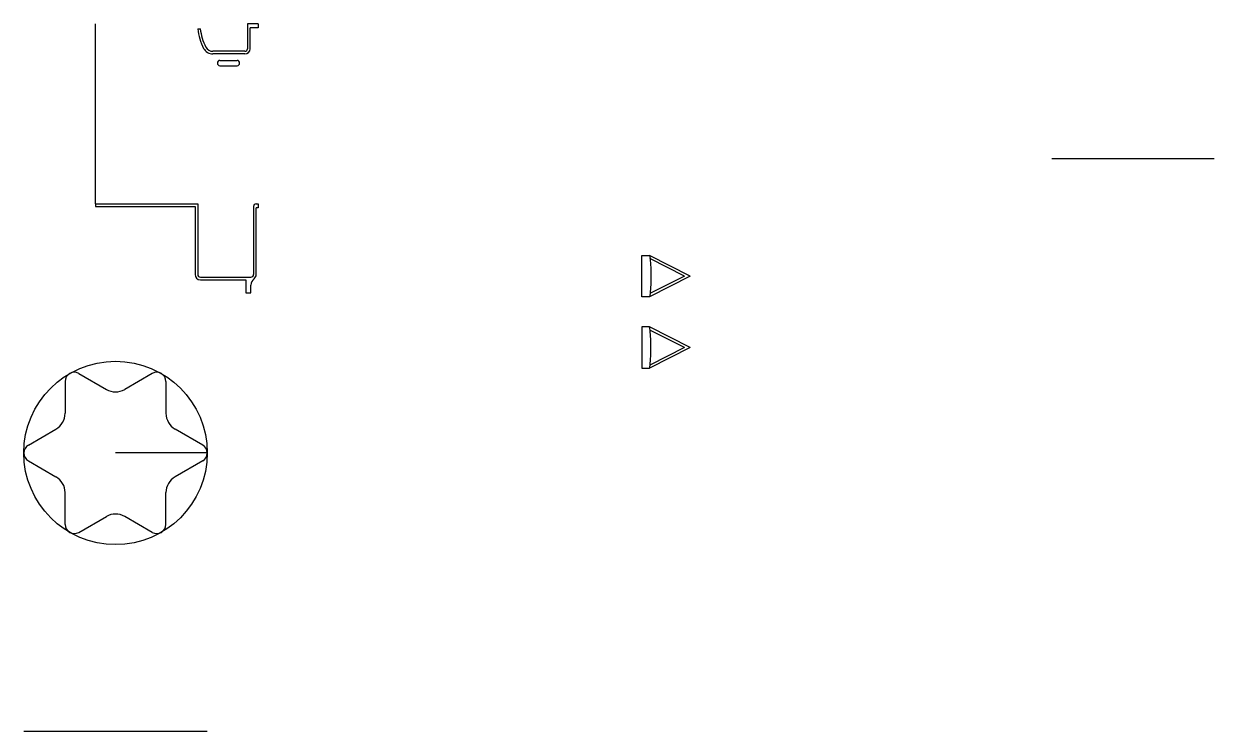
# Model space of a CAD drawing. Header units: millimetres. Extents: x -27 to 427, y -201 to 69.
import ezdxf

# ---------------------------------------------------------------- set-up
doc = ezdxf.new("R2010")
doc.units = ezdxf.units.MM

msp = doc.modelspace()

# ---------------------------------------------------------------- linework, layer by layer
for p, q in [((0, 0), (0, 68.74)), ((62, 68.74), (58, 68.74)), ((58, 68.74), (58, 59.24)), ((62, 68.74), (62, 67.24)), ((39, 66.84), (40, 66.84)), ((59, 59.24), (59, 67.24)), ((62, 67.24), (59, 67.24)), ((57, 58.24), (44.78, 58.24)), ((57, 57.24), (44.78, 57.24)), ((47.5, 54.75), (54, 54.75)), ((47.5, 52.75), (54, 52.75)), ((364.84, 17.37, 74.01), (426.84, 17.37, 74.01)), ((0, 0), (39, 0)), ((0, 0), (0, -1)), ((61.3, 0), (62, 0)), ((62, 0), (62, -1.5)), ((0, -1), (38, -1)), ((38, -1), (38, -27)), ((39, 0), (39, -27)), ((60.3, -1), (60.3, -27)), ((61.3, -27), (61.3, -1.5)), ((62, -1.5), (61.3, -1.5)), ((226.94, -27.58), (211.43, -19.68)), ((224.73, -27.58), (211.57, -20.87)), ((40, -28), (59.3, -28)), ((40, -29), (57.3, -29)), ((57.3, -29), (57.3, -34)), ((59.3, -34), (59.3, -31)), ((226.94, -27.58), (211.43, -35.48)), ((224.73, -27.58), (211.57, -34.28)), ((211.94, -27.58), (211.94, -27.58, 24.5)), ((57.3, -34), (59.3, -34)), ((226.94, -54.9), (211.43, -47)), ((224.73, -54.9), (211.57, -48.2)), ((226.94, -54.9), (211.43, -62.8)), ((224.73, -54.9), (211.57, -61.61)), ((211.94, -54.9), (211.94, -54.9, 24.5)), ((-11.61, -67.83), (-11.61, -79.96)), ((-6.36, -64.8), (4.14, -70.86)), ((21.64, -64.8), (11.14, -70.86)), ((26.89, -67.83), (26.89, -79.96)), ((-25.61, -92.08), (-15.11, -86.02)), ((40.89, -92.08), (30.39, -86.02)), ((-25.61, -98.14), (-15.11, -104.2)), ((40.89, -98.14), (30.39, -104.2)), ((-11.61, -122.39), (-11.61, -110.27)), ((26.89, -122.39), (26.89, -110.27)), ((-6.36, -125.42), (4.14, -119.36)), ((21.64, -125.42), (11.14, -119.36)), ((-27.36, -201.35), (42.65, -201.35))]:
    msp.add_line(p, q)
at = {"extrusion": (0, -1, 6.12323e-17)}
for p, q in [((42.64, -95.11), (42.66, -95.11)), ((42.64, -201.35), (42.66, -201.35))]:
    msp.add_line(p, q, dxfattribs=at)
at = {"extrusion": (0, -1, 6.12323e-17), "elevation": 95.11}
msp.add_lwpolyline([(42.64, 0, 0.159983), (23.01, 28.9, -0.097892), (10.24, 43.5, 0.267949), (7.64, 45)], format="xyb", dxfattribs=at)
msp.add_circle((7.64, -95.11), 35)
for centre, radius, start, end in [((58.91, 68.74), 20, 185.4613, 207.9532), ((59.16, 68.83), 19.27, 185.9399, 207.8349), ((44.78, 61.24), 4, 207.9532, 270), ((44.78, 61.24), 3, 207.9532, 270), ((57, 59.24), 1, 270, 0), ((57, 59.24), 2, 270, 0), ((47.5, 53.75), 1, 90, 270), ((54, 53.75), 1, 270, 90), ((61.3, -1), 1, 90, 180), ((40, -27), 2, 180, 270), ((40, -27), 1, 180, 270), ((59.3, -27), 1, 270, 0), ((59.3, -27), 2, 306.8699, 0), ((62.3, -31), 3, 126.8699, 180), ((-8.11, -67.83), 3.5, 60, 180), ((23.39, -67.83), 3.5, 0, 120), ((7.64, -64.8), 7, 240, 300), ((-18.61, -79.96), 7, 300, 0), ((33.89, -79.96), 7, 180, 240), ((-23.86, -95.11), 3.5, 120, 240), ((39.14, -95.11), 3.5, 300, 60), ((-18.61, -110.27), 7, 0, 60), ((33.89, -110.27), 7, 120, 180), ((-8.11, -122.39), 3.5, 180, 300), ((7.64, -125.42), 7, 60, 120), ((23.39, -122.39), 3.5, 240, 0)]:
    msp.add_arc(centre, radius, start, end)
for points, knots in [([(208.43, -19.68), (208.43, -24.94), (208.43, -30.21), (208.43, -35.48), (209.43, -35.48), (210.43, -35.48), (211.43, -35.48), (211.48, -35.08), (211.8, -32.46), (212.05, -27.58), (211.8, -22.69), (211.48, -20.07), (211.43, -19.68), (210.43, -19.68), (209.43, -19.68), (208.43, -19.68)], [0, 0, 0, 0, 1, 1, 1, 2, 2, 2, 3.202901, 9.918637, 16.634373, 17.837274, 17.837274, 17.837274, 18.837274, 18.837274, 18.837274, 18.837274]), ([(211.43, -62.8), (211.48, -62.4), (211.8, -59.78), (212.05, -54.9), (211.8, -50.02), (211.48, -47.4), (211.43, -47)], [2, 2, 2, 2, 3.202901, 9.918637, 16.634373, 17.837274, 17.837274, 17.837274, 17.837274])]:
    msp.add_open_spline(points, degree=3, knots=knots)
for points in [[(208.43, -47), (208.43, -52.27), (208.43, -57.53), (208.43, -62.8)], [(211.43, -47), (210.43, -47), (209.43, -47), (208.43, -47)], [(208.43, -62.8), (209.43, -62.8), (210.43, -62.8), (211.43, -62.8)]]:
    msp.add_open_spline(points, degree=3)

doc.saveas('drawing.dxf')
